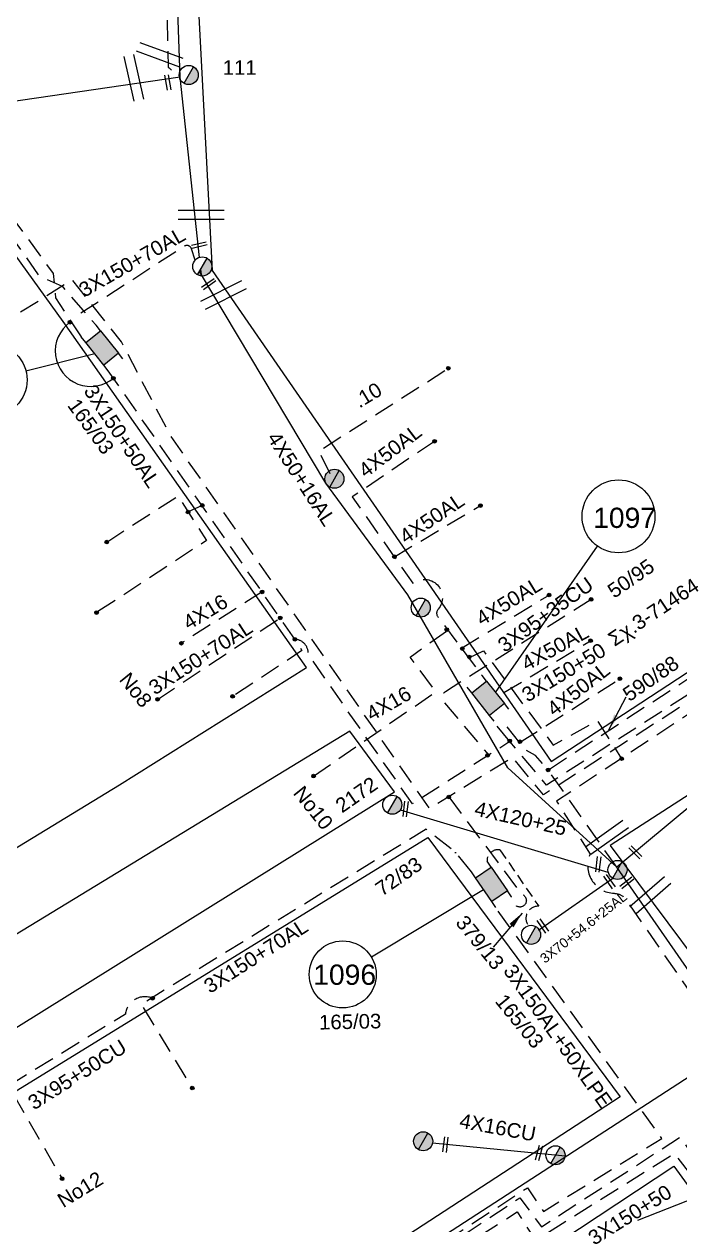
# Model space of a CAD drawing. Header units: millimetres. Extents: x 5010 to 7184, y -101 to 935.
# Drawn here: x 6740.5 to 6821.5, y 187.7 to 336 of the extents above; entities that cross this region are included whole.
import ezdxf
from ezdxf.enums import TextEntityAlignment as Align

# ---------------------------------------------------------------- set-up
doc = ezdxf.new("R2010")
doc.units = ezdxf.units.MM
doc.linetypes.add('DASHED', pattern=[19.05, 12.7, -6.35])
for name, color, linetype in [('Link Box 4 Διευθύνσεων', 7, 'Continuous'), ('Γέφυρες Εναερίου Δικτύου', 7, 'Continuous'), ('Γυμνά εναέρια ΧΤ (3Φ)   4x16CU', 7, 'Continuous'), ('Γυμνά εναέρια ΧΤ και ΦΟΠ (3Φ)   4x50+16AL', 7, 'Continuous'), ('Εναέρια παροχή ΧΤ 4x16', 7, 'SYN_LINE'), ('Επιγραφές - Σχήματα', 7, 'Continuous'), ('Καλώδια ΧΤ   3x150+50AL', 7, 'DASHED'), ('Καλώδια ΧΤ   3x150+50CU', 7, 'DASHED'), ('Καλώδια ΧΤ   3x150+70AL', 7, 'DASHED'), ('Καλώδια ΧΤ   3x150AL+50CU', 7, 'DASHED'), ('Καλώδια ΧΤ   3x150AL+50XLPE', 7, 'DASHED'), ('Καλώδια ΧΤ   3x95+35CU', 7, 'DASHED'), ('Καλώδια ΧΤ   3x95+50CU', 7, 'DASHED'), ('Καλώδια ΧΤ   4x50AL', 7, 'DASHED'), ('Μηχανική τομή', 7, 'Continuous'), ('Στύλος Ξύλινος', 7, 'Continuous'), ('Στύλος Ξύλινος @ 1', 7, 'Continuous'), ('Στύλος ΦΜ', 7, 'Continuous'), ('Στύλος ΦΜ @ 1', 7, 'Continuous'), ('Συνδέσεις', 7, 'Continuous'), ('Συνεστραμμένα ΧΤ   3x70+54.6+25AL', 7, 'SYN_LINE'), ('Συνεστραμμένα ΧΤ   4x120+25AL', 7, 'SYN_LINE'), ('Τομή', 7, 'Continuous'), ('Υπόβαθρο ΔΕΗ', 7, 'Continuous'), ('Υπόγεια Καλώδια Δικτύου ΧΤ   .10', 7, 'DASHED')]:
    doc.layers.add(name, color=color, linetype=linetype)
doc.styles.get("Standard").update_dxf_attribs({"font": 'arial.ttf'})
doc.linetypes.add('SYN_LINE', pattern='A,0.5,-0.0001,["/\\/\\/\\/",Standard,S=0.1,R=0,X=0,Y=-0.05],-0.25', length=0.7501)
doc.dimstyles.new('ISO-25', dxfattribs={"dimtxt": 2.5, "dimasz": 2.5, "dimexe": 1.25, "dimexo": 0.625, "dimtad": 1, "dimtxsty": 'Standard', "dimcen": 2.5, "dimaunit": 2, "dimazin": 0, "dimtfac": 1, "dimtmove": 0, "dimatfit": 3, "dimfxl": 1, "dimarcsym": 0})

# ---------------------------------------------------------------- blocks, each defined once
blk = doc.blocks.new('LINK BOX 4 ΑΝΑΧΩΡΗΣΕΩΝ')
at = {"layer": 'Link Box 4 Διευθύνσεων', "ltscale": 40}
blk.add_hatch(color=256, dxfattribs=at).paths.add_polyline_path([(-3.54, 0), (-3.54, -4.67), (3.54, -4.67), (3.54, 0)])
for p, q in [((-3.54, 0), (-5.33, 0)), ((5.33, 0), (3.54, 0)), ((-3.54, -4.67), (-5.33, -4.67)), ((5.33, -4.67), (3.54, -4.67))]:
    blk.add_line(p, q, dxfattribs=at)
blk.add_lwpolyline([(-3.54, -4.67), (-3.54, 0), (3.54, 0), (3.54, -4.67)], close=True, dxfattribs=at)
blk = doc.blocks.new('ΥΠΑΡΧΩΝ ΤΣΙΜΕΝΤΕΝΙΟΣ ΣΤΥΛΟΣ')
at = {"layer": 'Στύλος ΦΜ'}
blk.add_hatch(color=256, dxfattribs=at).paths.add_polyline_path([(-1.29, -2.28, 0.574793), (2.62, 0, 0.268822), (1.3, 2.27)])
blk.add_line((-1.29, -2.28), (1.3, 2.27), dxfattribs=at)
blk.add_circle((0, 0), 2.62, dxfattribs=at)
at = {"layer": 'Στύλος ΦΜ', "flags": 4}
for tag, p in [('ΑΡΙΘΜΟΣ', (-4.68, 8.05)), ('ΤΥΠΟΣ', (-4.91, 3.03))]:
    blk.add_attdef(tag, p, '', height=4, dxfattribs=at)
blk = doc.blocks.new('ΤΟΜΗ')
at = {"layer": 'Τομή', "ltscale": 40}
for p, q in [((-5.68, 0), (5.68, 0)), ((5.68, -2.33), (-5.68, -2.33))]:
    blk.add_line(p, q, dxfattribs=at)
blk = doc.blocks.new('ΜΗΧΑΝΙΚΗ ΤΟΜΗ')
at = {"layer": 'Μηχανική τομή', "ltscale": 40}
for p, q in [((-1.89, 0.78), (1.89, 0.78)), ((1.89, 0), (-1.89, 0))]:
    blk.add_line(p, q, dxfattribs=at)
blk = doc.blocks.new('ΥΠΑΡΧΩΝ ΞΥΛΙΝΟΣ ΣΤΥΛΟΣ')
at = {"layer": 'Στύλος Ξύλινος'}
h = blk.add_hatch(color=7, dxfattribs=at)
h.paths.add_polyline_path([(-2.62, 0, 0.270008), (-1.29, -2.28), (1.3, 2.27, 0.576266)])
h.paths.add_polyline_path([(-1.29, -2.28, 0.574793), (2.62, 0, 0.268822), (1.3, 2.27)])
at = {"layer": 'Στύλος Ξύλινος', "color": 7}
blk.add_line((-1.29, -2.28), (1.3, 2.27), dxfattribs=at)
blk.add_circle((0, 0), 2.62, dxfattribs=at)
at = {"layer": 'Στύλος Ξύλινος', "flags": 4}
for tag, p in [('ΑΡΙΘΜΟΣ', (-4.91, 8.6)), ('ΤΥΠΟΣ', (-4.85, 3.39))]:
    blk.add_attdef(tag, p, '', height=4, dxfattribs=at)
blk = doc.blocks.new('_ΣΥΝΔΕΣΗ')
at = {"layer": 'Συνδέσεις', "linetype": 'SYN_LINE', "ltscale": 40}
blk.add_hatch(color=256, dxfattribs=at).paths.add_polyline_path([(0.5, -0.01, 1), (-0.5, -0.01, 1)])
at = {"layer": 'Συνδέσεις'}
blk.add_circle((0, -0.01), 0.5, dxfattribs=at)

msp = doc.modelspace()

# ---------------------------------------------------------------- linework, layer by layer
at = {"layer": 'Γέφυρες Εναερίου Δικτύου', "color": 151, "linetype": 'DASHED', "ltscale": 0.2, "flags": 128}
msp.add_lwpolyline([(6881.84, 299.09), (6884.61, 294.29), (6835.73, 261.61), (6805.06, 242.02), (6800.53, 247.39), (6788.5, 239.71), (6775.62, 258.19, 0.422007), (6773.98, 260.03), (6774.84, 258.63), (6766.28, 252.98)], format="xyb", dxfattribs=at)
for points in [[(6750.73, 272.03), (6759.51, 277.72), (6763.05, 272.22), (6749.48, 263.33)], [(6762.54, 276.57), (6760.78, 275.75)], [(6800.53, 247.39), (6798.98, 249.29)]]:
    msp.add_lwpolyline(points, dxfattribs=at)
at = {"layer": 'Γέφυρες Εναερίου Δικτύου', "color": 6, "linetype": 'DASHED', "ltscale": 0.2, "flags": 128}
msp.add_lwpolyline([(6795.45, 257.73), (6797.26, 258.62), (6805.9, 246.97), (6811.3, 249.99), (6814.34, 245.28)], dxfattribs=at)
at = {"layer": 'Γέφυρες Εναερίου Δικτύου', "color": 30, "linetype": 'DASHED', "ltscale": 0.2, "flags": 128}
msp.add_lwpolyline([(6813.74, 231.88), (6805.28, 243.88)], dxfattribs=at)
at = {"layer": 'Γυμνά εναέρια ΧΤ (3Φ)   4x16CU', "color": 133, "linetype": 'SYN_LINE', "ltscale": 20, "flags": 128}
msp.add_lwpolyline([(6807.36, 196.21), (6790.97, 197.79)], dxfattribs=at)
at = {"layer": 'Γυμνά εναέρια ΧΤ και ΦΟΠ (3Φ)   4x50+16AL', "color": 173, "flags": 128}
for points in [[(6762.19, 307.19), (6759.8, 329.44), (6757.68, 390.28)], [(6762.43, 305.04), (6762.35, 305.73)]]:
    msp.add_lwpolyline(points, dxfattribs=at)
at = {"layer": 'Γυμνά εναέρια ΧΤ και ΦΟΠ (3Φ)   4x50+16AL', "color": 1, "flags": 128}
msp.add_lwpolyline([(6813.74, 231.88), (6800.26, 244.14), (6787.93, 265.52), (6777.81, 279.32), (6762.19, 305.44)], dxfattribs=at)
at = {"layer": 'Γυμνά εναέρια ΧΤ και ΦΟΠ (3Φ)   4x50+16AL', "color": 62, "flags": 128}
msp.add_lwpolyline([(6886.61, 133.62), (6868.35, 154.68), (6828.91, 210.09), (6813.74, 231.88)], dxfattribs=at)
at = {"layer": 'Γυμνά εναέρια ΧΤ και ΦΟΠ (3Φ)   4x50+16AL', "color": 133, "flags": 128}
msp.add_lwpolyline([(6731, 146.48), (6772.18, 173.33), (6828.91, 210.09)], dxfattribs=at)
at = {"layer": 'Εναέρια παροχή ΧΤ 4x16', "color": 151, "linetype": 'DASHED', "ltscale": 0.2, "flags": 128}
msp.add_lwpolyline([(6769.93, 265.88), (6759.94, 259.54)], dxfattribs=at)
at = {"layer": 'Εναέρια παροχή ΧΤ 4x16', "color": 6, "linetype": 'DASHED', "ltscale": 0.2, "flags": 128}
msp.add_lwpolyline([(6776.27, 243.13), (6791.38, 253.55), (6788.22, 257.84), (6792.87, 261.16)], dxfattribs=at)
at = {"layer": 'Επιγραφές - Σχήματα', "linetype": 'Continuous', "ltscale": 0.2}
for p, q in [((6749.26, 295.27), (6740.76, 293.14)), ((6798.75, 253.47), (6811.37, 271.52)), ((6797.29, 229.11), (6783.43, 220.78))]:
    msp.add_line(p, q, dxfattribs=at)
for centre, radius in [((6736.42, 292.05), 4.48), ((6813.95, 275.21), 4.5), ((6779.88, 218.64), 4.14)]:
    msp.add_circle(centre, radius, dxfattribs=at)
msp.add_arc((6748.76, 295.63), 4.38, 125.8627, 310.0558, dxfattribs=at)
at = {"layer": 'Καλώδια ΧΤ   3x150+50AL', "color": 6, "linetype": 'DASHED', "ltscale": 0.2, "flags": 128}
msp.add_lwpolyline([(6756.75, 389.8), (6758.34, 330.66, 0.021781), (6759.8, 329.44, -5.090035)], format="xyb", dxfattribs=at)
at = {"layer": 'Καλώδια ΧΤ   3x150+50AL', "color": 27, "linetype": 'DASHED', "ltscale": 0.2, "flags": 128}
msp.add_lwpolyline([(6882.83, 299.73), (6886.1, 294.26), (6857.29, 274.55), (6804.67, 240.81), (6800.87, 245.44), (6790.62, 239.12), (6758.59, 285.21), (6752.56, 296.76), (6746.48, 304.41), (6733.37, 296.21)], dxfattribs=at)
at = {"layer": 'Καλώδια ΧΤ   3x150+50AL', "color": 151, "linetype": 'DASHED', "ltscale": 0.2, "flags": 128}
msp.add_lwpolyline([(6773.98, 260.03), (6750.92, 293.19)], dxfattribs=at)
at = {"layer": 'Καλώδια ΧΤ   3x150+50AL', "color": 27, "linetype": 'DASHED', "ltscale": 0.2, "flags": 128}
msp.add_lwpolyline([(6792.98, 240.57), (6801.99, 228.54, -1.705526), (6800.99, 227.56), (6800.72, 228.22)], format="xyb", dxfattribs=at)
at = {"layer": 'Καλώδια ΧΤ   3x150+50CU', "color": 1, "linetype": 'DASHED', "ltscale": 0.1}
msp.add_lwpolyline([(6797.71, 232.62, -0.483211), (6799.31, 234.02), (6804.1, 227.06, 0.64153), (6802.82, 224.66)], format="xyb", dxfattribs=at)
at = {"layer": 'Καλώδια ΧΤ   3x150+70AL', "color": 151, "linetype": 'DASHED', "ltscale": 0.2, "flags": 128}
msp.add_lwpolyline([(6761.66, 306.85), (6761.2, 308.26, 0.554551), (6760.24, 308.5), (6746.5, 299.63)], format="xyb", dxfattribs=at)
at = {"layer": 'Καλώδια ΧΤ   3x150+70AL', "color": 6, "linetype": 'DASHED', "ltscale": 0.2, "flags": 128}
msp.add_lwpolyline([(6883.77, 300.36), (6887.52, 293.72), (6806.3, 240.02), (6810.46, 233.51, 0.535368), (6813.42, 228.66, -0.184596), (6814.68, 228.13), (6826.49, 211.11, 0.771468), (6827.98, 207.22, -0.155386), (6830.59, 207.16), (6832.13, 205.13)], format="xyb", dxfattribs=at)
at = {"layer": 'Καλώδια ΧΤ   3x150+70AL', "color": 30, "linetype": 'DASHED', "ltscale": 0.2, "flags": 128}
msp.add_lwpolyline([(6880.89, 298.46), (6883.21, 294.32), (6839.4, 265.9, 0.096385), (6837.57, 264.11), (6835.06, 262.19, -0.268595), (6833, 261.92), (6805.28, 243.88), (6803.7, 245.66), (6802.47, 246.37), (6799.81, 249.73)], format="xyb", dxfattribs=at)
at = {"layer": 'Καλώδια ΧΤ   3x150+70AL', "color": 151, "linetype": 'DASHED', "ltscale": 0.2, "flags": 128}
msp.add_lwpolyline([(6757, 252.61), (6772.16, 262.66)], dxfattribs=at)
at = {"layer": 'Καλώδια ΧΤ   3x150+70AL', "color": 1, "ltscale": 0.2, "flags": 128}
msp.add_lwpolyline([(6795.79, 231.31), (6793.81, 233.71), (6793.81, 233.71), (6790.19, 236.59), (6754.98, 214.93), (6761.3, 204.61)], dxfattribs=at)
at = {"layer": 'Καλώδια ΧΤ   3x150AL+50CU', "color": 27, "linetype": 'DASHED', "ltscale": 0.2, "flags": 128}
msp.add_lwpolyline([(6676.08, 244.95), (6671.05, 246.18), (6671.05, 246.18), (6685.06, 310.44), (6686.64, 310.7), (6686.86, 311.76), (6687, 312.94), (6726.99, 321.76, -0.376477), (6731.15, 320.77), (6742.37, 304.92), (6745.22, 303.62), (6749.42, 298.81)], format="xyb", dxfattribs=at)
at = {"layer": 'Καλώδια ΧΤ   3x150AL+50XLPE', "color": 1, "linetype": 'DASHED', "ltscale": 0.2, "flags": 128}
msp.add_lwpolyline([(6756.05, 149.45), (6750.32, 158.17), (6802.69, 192.31), (6804.67, 189.37), (6819.3, 198.39), (6798.79, 226.91)], dxfattribs=at)
at = {"layer": 'Καλώδια ΧΤ   3x150AL+50XLPE', "color": 173, "linetype": 'DASHED', "ltscale": 0.2, "flags": 128}
msp.add_lwpolyline([(6758.02, 150.81), (6753.13, 158.33), (6781.52, 176.7), (6801.44, 189.31), (6803.68, 185.83), (6820.81, 196.53), (6825.26, 190.92), (6834.47, 197.56), (6829.1, 205.43), (6847.74, 217.84)], dxfattribs=at)
at = {"layer": 'Καλώδια ΧΤ   3x150AL+50XLPE', "color": 62, "linetype": 'DASHED', "ltscale": 0.2, "flags": 128}
msp.add_lwpolyline([(6757.05, 150.14), (6751.98, 158.3), (6801.77, 191.06), (6804.43, 187.48), (6821.59, 198.56), (6825.39, 192.77), (6831.84, 197.69), (6827.15, 204.81, -0.309209), (6827.18, 206.37, -0.005967), (6828.46, 208.13, 0.211815), (6828.91, 210.09, 1.178216)], format="xyb", dxfattribs=at)
at = {"layer": 'Καλώδια ΧΤ   3x95+35CU', "color": 151, "linetype": 'DASHED', "ltscale": 0.2, "flags": 128}
msp.add_lwpolyline([(6810.56, 264.94), (6792.57, 253.56, 0.457285), (6792.38, 252.27), (6797.93, 245.73)], format="xyb", dxfattribs=at)
at = {"layer": 'Καλώδια ΧΤ   3x95+50CU', "color": 1, "ltscale": 0.2, "flags": 128}
msp.add_lwpolyline([(6756.58, 215.61, 0.527765), (6753.04, 213.74), (6738.62, 204.87), (6745.22, 193.4)], format="xyb", dxfattribs=at)
at = {"layer": 'Καλώδια ΧΤ   4x50AL', "color": 6, "linetype": 'DASHED', "ltscale": 0.2, "flags": 128}
msp.add_lwpolyline([(6791.23, 284.47), (6781.06, 277.61), (6788.56, 266.94, -0.908195), (6791.67, 263.73, 0.392931), (6791.71, 262.7), (6797.09, 255.55)], format="xyb", dxfattribs=at)
for points in [[(6786.26, 270.21), (6796.9, 276.55)], [(6794.54, 258.93), (6805.38, 265.49)]]:
    msp.add_lwpolyline(points, dxfattribs=at)
at = {"layer": 'Καλώδια ΧΤ   4x50AL', "color": 27, "linetype": 'DASHED', "ltscale": 0.2, "flags": 128}
msp.add_lwpolyline([(6799.77, 253.44), (6810.5, 259.85)], dxfattribs=at)
at = {"layer": 'Καλώδια ΧΤ   4x50AL', "color": 30, "linetype": 'DASHED', "ltscale": 0.2, "flags": 128}
msp.add_lwpolyline([(6801.74, 247.29), (6814.12, 255.16)], dxfattribs=at)
at = {"layer": 'Συνεστραμμένα ΧΤ   3x70+54.6+25AL', "color": 1, "linetype": 'SYN_LINE', "ltscale": 10}
msp.add_line((6804.07, 224.09), (6813.24, 230.52), dxfattribs=at)
at = {"layer": 'Συνεστραμμένα ΧΤ   3x70+54.6+25AL', "color": 1, "ltscale": 20, "flags": 128}
msp.add_lwpolyline([(6759.8, 329.44), (6729.62, 325.04), (6686.26, 314.86)], dxfattribs=at)
at = {"layer": 'Συνεστραμμένα ΧΤ   3x70+54.6+25AL', "color": 1, "linetype": 'SYN_LINE', "ltscale": 20, "flags": 128}
msp.add_lwpolyline([(6843, 256.2), (6813.74, 231.88)], dxfattribs=at)
at = {"layer": 'Συνεστραμμένα ΧΤ   4x120+25AL', "color": 1, "linetype": 'SYN_LINE', "ltscale": 10}
msp.add_line((6786.99, 238.95), (6812.64, 231.26), dxfattribs=at)
at = {"layer": 'Υπόβαθρο ΔΕΗ', "flags": 128}
for points in [[(7038.58, 415.62), (6974.87, 413.01), (6906.23, 409.82), (6907.42, 357.81), (6908.22, 319.84, -0.198825), (6897.35, 290.03, -0.024736), (6867.19, 269.6), (6812.9, 234.56), (6830.66, 210.79), (6865.03, 163.63), (6875.4, 148.86), (6911.18, 110.52), (6934.69, 85.24), (6950.95, 63.3), (6995.73, 94.53), (7017.76, 109.79), (7031.31, 91.8)], [(7038.58, 415.62), (6974.87, 413.01), (6906.23, 409.82), (6907.42, 357.81), (6908.22, 319.84, -0.198825), (6897.35, 290.03, -0.024736), (6867.19, 269.6), (6812.9, 234.56), (6830.66, 210.79), (6865.03, 163.63), (6875.4, 148.86), (6911.18, 110.52), (6934.69, 85.24), (6950.95, 63.3), (6995.73, 94.53), (7017.76, 109.79), (7031.31, 91.8)], [(6893.18, 364.25), (6760.92, 359.83), (6763.76, 305.56), (6805.64, 244.93), (6887.95, 298.79, 0.172715), (6894.64, 312.6), (6893.18, 364.25)], [(6790.39, 235.54), (6814.17, 203.53), (6712.05, 137.04, -0.429782), (6706.12, 137.94), (6685.12, 170.79), (6790.39, 235.54)], [(6790.39, 235.54), (6814.17, 203.53), (6712.05, 137.04, -0.429782), (6706.12, 137.94), (6685.12, 170.79), (6790.39, 235.54)]]:
    msp.add_lwpolyline(points, format="xyb", dxfattribs=at)
for points in [[(6663.45, 205.17), (6671.2, 192.61), (6752.3, 242.05), (6775.43, 256.55), (6745.34, 299.27), (6729.55, 321.19), (6686.86, 311.76), (6679.57, 277.73)], [(6663.45, 205.17), (6671.2, 192.61), (6752.3, 242.05), (6775.43, 256.55), (6745.34, 299.27), (6729.55, 321.19), (6686.86, 311.76), (6679.57, 277.73)], [(6676.64, 185.28), (6682, 176.23), (6786.29, 241.21), (6780.78, 248.68), (6676.64, 185.28)], [(6676.64, 185.28), (6682, 176.23), (6786.29, 241.21), (6780.78, 248.68), (6676.64, 185.28)], [(6597.98, 48.31), (6676.5, 100.94), (6753.05, 150.22), (6820.79, 194.98), (6867.13, 131.25), (6770.25, 74.33), (6712.47, 39.71), (6637.8, -5.28), (6597.98, 48.31)], [(6597.98, 48.31), (6676.5, 100.94), (6753.05, 150.22), (6820.79, 194.98), (6867.13, 131.25), (6770.25, 74.33), (6712.47, 39.71), (6637.8, -5.28), (6597.98, 48.31)]]:
    msp.add_lwpolyline(points, dxfattribs=at)
at = {"layer": 'Υπόγεια Καλώδια Δικτύου ΧΤ   .10', "color": 151, "linetype": 'DASHED', "ltscale": 0.2, "flags": 128}
msp.add_lwpolyline([(6747.6, 297.36), (6744.44, 302.2), (6744.16, 305.19), (6731.79, 322.12, 0.814663), (6728.13, 326.6), (6688.29, 317.72)], format="xyb", dxfattribs=at)
at = {"layer": 'Υπόγεια Καλώδια Δικτύου ΧΤ   .10', "color": 1, "linetype": 'DASHED', "ltscale": 0.2, "flags": 128}
msp.add_lwpolyline([(6778.33, 280.45), (6776.95, 283.3), (6792.93, 293.49)], dxfattribs=at)

# ---------------------------------------------------------------- block references
at = {"layer": 'Link Box 4 Διευθύνσεων'}
for p, xscale, yscale, zscale, rotation in [((6751.08, 296.73), 0.5000000000001237, 0.5000000000001237, 0.5000000000001237, 308.5348917796785), ((6798.75, 253.47), 0.5000000000001237, 0.5000000000001237, 0.5000000000001237, 308.5348917796785), ((6799.22, 230.42), 0.500000000000131, 0.500000000000131, 0.500000000000131, 304.3397762136403)]:
    msp.add_blockref('LINK BOX 4 ΑΝΑΧΩΡΗΣΕΩΝ', p, dxfattribs=dict(at, xscale=xscale, yscale=yscale, zscale=zscale, rotation=rotation))
at = {"layer": 'Μηχανική τομή'}
for p, xscale, yscale, zscale, rotation in [((6758.09, 328.75), 0.5000000000001037, 0.5000000000001037, 0.5000000000001037, 280.3308311976192), ((6762.2, 308.52), 0.5000000000002148, 0.5000000000002148, 0.5000000000002148, 13.11135857866505), ((6763.44, 303.74), 0.5000000000001655, 0.5000000000001655, 0.5000000000001655, 35.09912821939906), ((6787.46, 239.09), 0.5000000000000994, 0.5000000000000994, 0.5000000000000994, 263.0019924296636), ((6815.9, 233.6), 0.5000000000001229, 0.5000000000001229, 0.5000000000001229, 315.4206488667708), ((6811.25, 232.27), 0.5000000000000994, 0.5000000000000994, 0.5000000000000994, 263.0019924296636), ((6814.87, 230.12), 0.5000000000000365, 0.5000000000000365, 0.5000000000000365, 218.7471283575931), ((6792.38, 197.66), 0.4999999999999141, 0.4999999999999141, 0.4999999999999141, 262.7006490988069), ((6803.95, 196.64), 0.5000000000000204, 0.5000000000000204, 0.5000000000000204, 254.5045157789522)]:
    msp.add_blockref('ΜΗΧΑΝΙΚΗ ΤΟΜΗ', p, dxfattribs=dict(at, xscale=xscale, yscale=yscale, zscale=zscale, rotation=rotation))
at = {"layer": 'Στύλος Ξύλινος @ 1', "ltscale": 40, "xscale": 0.4499999999998181, "yscale": 0.4499999999998181, "zscale": 0.4499999999998181}
for p in [(6778.86, 279.85), (6789.82, 198.04)]:
    msp.add_blockref('ΥΠΑΡΧΩΝ ΞΥΛΙΝΟΣ ΣΤΥΛΟΣ', p, dxfattribs=at)
at = {"layer": 'Στύλος ΦΜ @ 1', "ltscale": 40}
ref = msp.add_blockref('ΥΠΑΡΧΩΝ ΤΣΙΜΕΝΤΕΝΙΟΣ ΣΤΥΛΟΣ', (6760.86, 329.71), dxfattribs=dict(at, xscale=0.4499999999998181, yscale=0.4499999999998181, zscale=0.4499999999998181))
ref.add_attrib('ΤΥΠΟΣ', '111', (6765.06, 329.74), dxfattribs={"layer": 'Στύλος ΦΜ', "height": 1.8, "flags": 4})
ref = msp.add_blockref('ΥΠΑΡΧΩΝ ΤΣΙΜΕΝΤΕΝΙΟΣ ΣΤΥΛΟΣ', (6760.86, 329.71), dxfattribs=dict(at, xscale=0.4499999999998181, yscale=0.4499999999998181, zscale=0.4499999999998181))
ref.add_attrib('ΤΥΠΟΣ', '111', (6765.06, 329.74), dxfattribs={"layer": 'Στύλος ΦΜ', "height": 1.8, "flags": 4})
at = {"layer": 'Στύλος ΦΜ @ 1', "ltscale": 40, "xscale": 0.4499999999998181, "yscale": 0.4499999999998181, "zscale": 0.4499999999998181}
for p in [(6762.54, 306.07), (6762.54, 306.07), (6789.52, 263.94), (6789.52, 263.94), (6786.01, 239.6), (6813.83, 231.55), (6813.83, 231.55), (6803.15, 223.53), (6806.17, 196.31), (6806.17, 196.31)]:
    msp.add_blockref('ΥΠΑΡΧΩΝ ΤΣΙΜΕΝΤΕΝΙΟΣ ΣΤΥΛΟΣ', p, dxfattribs=at)
at = {"layer": 'Συνδέσεις', "xscale": 0.4500000000000455, "yscale": 0.4500000000000455, "zscale": 0.4500000000000455}
for p in [(6746.19, 299.19), (6792.93, 293.5), (6751.56, 292.26), (6791.23, 284.48), (6760.78, 275.75), (6762.54, 276.57), (6796.9, 276.55), (6750.73, 272.03), (6786.27, 270.22), (6769.93, 265.89), (6805.38, 265.5), (6810.56, 264.95), (6749.48, 263.33), (6772.16, 262.67), (6792.74, 261.23), (6759.95, 259.55), (6773.98, 260.04), (6810.5, 259.86), (6794.66, 258.89), (6795.52, 257.85), (6814.12, 255.16), (6757.01, 252.62), (6766.28, 252.99), (6800.52, 247.49), (6801.78, 247.38), (6797.78, 245.69), (6814.34, 245.29), (6776.28, 243.14), (6805.26, 243.9), (6792.98, 240.55), (6756.39, 215.7), (6761.3, 204.62), (6745.22, 193.41)]:
    msp.add_blockref('_ΣΥΝΔΕΣΗ', p, dxfattribs=at)
at = {"layer": 'Τομή'}
for p, xscale, yscale, zscale, rotation in [((6757.49, 332.76), 0.4999999999999563, 0.4999999999999563, 0.4999999999999563, 339.692723196655), ((6757.49, 332.76), 0.4999999999999563, 0.4999999999999563, 0.4999999999999563, 339.692723196655), ((6754.64, 329.49), 0.4999999999999946, 0.4999999999999946, 0.4999999999999946, 282.5392074835185), ((6754.64, 329.49), 0.4999999999999946, 0.4999999999999946, 0.4999999999999946, 282.5392074835185), ((6764.9, 303.07), 0.4999999999999776, 0.4999999999999776, 0.4999999999999776, 26.79665978102435), ((6764.9, 303.07), 0.4999999999999776, 0.4999999999999776, 0.4999999999999776, 26.79665978102435), ((6812.18, 236.04), 0.5000000000000527, 0.5000000000000527, 0.5000000000000527, 35.4324016553246), ((6812.18, 236.04), 0.5000000000000527, 0.5000000000000527, 0.5000000000000527, 35.4324016553246), ((6812.98, 230.22), 0.166482631503135, 0.166482631503135, 0.166482631503135, 305.0150277278821), ((6817.5, 228.88), 0.4999999999999818, 0.4999999999999818, 0.4999999999999818, 41.09729625962736), ((6817.5, 228.88), 0.4999999999999818, 0.4999999999999818, 0.4999999999999818, 41.09729625962736), ((6804.76, 224.75), 0.166482631503135, 0.166482631503135, 0.166482631503135, 305.0150277278821)]:
    msp.add_blockref('ΤΟΜΗ', p, dxfattribs=dict(at, xscale=xscale, yscale=yscale, zscale=zscale, rotation=rotation))
at = {"layer": 'Τομή', "xscale": 0.5, "yscale": 0.5, "zscale": 0.5}
msp.add_blockref('ΤΟΜΗ', (6762.38, 313.03), dxfattribs=at)
msp.add_blockref('ΤΟΜΗ', (6762.38, 313.03), dxfattribs=at)

# ---------------------------------------------------------------- texts
at = {"layer": 'Γυμνά εναέρια ΧΤ (3Φ)   4x16CU'}
msp.add_text('4X16CU', height=1.8, rotation=349.5439, dxfattribs=at).set_placement((6799.04, 199.76), align=Align.MIDDLE)
at = {"layer": 'Γυμνά εναέρια ΧΤ και ΦΟΠ (3Φ)   4x50+16AL'}
msp.add_text('4X50+16AL', height=1.8, rotation=302.8806, dxfattribs=at).set_placement((6774.81, 279.84), align=Align.MIDDLE)
at = {"layer": 'Εναέρια παροχή ΧΤ 4x16', "ltscale": 20}
for rotation, p in [(31.1942, (6762.91, 263.41)), (29.7214, (6785.56, 252.11))]:
    msp.add_text('4X16', height=1.8, rotation=rotation, dxfattribs=at).set_placement(p, align=Align.MIDDLE)
at = {"layer": 'Επιγραφές - Σχήματα', "linetype": 'DASHED', "ltscale": 0.2, "char_height": 1.8, "width": 10.8079, "attachment_point": 1}
for s, insert, rotation in [('165/03', (6747.25, 289.96), 305.8962), ('50/95', (6812.38, 266.5), 34.7744), ('Σχ.3-71464', (6812.45, 260.57), 33.799), ('590/88', (6814.26, 253.74), 34.7744), ('Νο8', (6753.58, 256.14), 308.802), ('Νο10', (6775.07, 242.13), 308.802), ('2172', (6778.77, 239.99), 34.7744), ('72/83', (6783.7, 229.7), 34.7744), ('379/13', (6795.12, 226.14), 309.1511), ('165/03', (6800.01, 216.43), 309.1511), ('165/03', (6776.94, 213.63), 1.2607), ('Νο12', (6744.42, 191.3), 31.4256)]:
    msp.add_mtext(s, dxfattribs=dict(at, insert=insert, rotation=rotation))
at = {"layer": 'Επιγραφές - Σχήματα', "linetype": 'Continuous', "ltscale": 0.2, "char_height": 2.5, "attachment_point": 1}
for s, insert, width in [('1097', (6810.82, 276.28), 5.769), ('1096', (6776.24, 219.86), 3.9757)]:
    msp.add_mtext(s, dxfattribs=dict(at, insert=insert, width=width))
at = {"layer": 'Καλώδια ΧΤ   3x150+50AL', "ltscale": 0.2}
for s, rotation, p in [('3X150+50AL', 303.7152, (6752.62, 285.12)), ('3X150+50', 32.0941, (6815.35, 188.96))]:
    msp.add_text(s, height=1.8, rotation=rotation, dxfattribs=at).set_placement(p, align=Align.MIDDLE)
at = {"layer": 'Καλώδια ΧΤ   3x150+50CU', "ltscale": 0.2}
msp.add_text('3X150+50', height=1.8, rotation=31.1285, dxfattribs=at).set_placement((6807.18, 255.95), align=Align.MIDDLE)
at = {"layer": 'Καλώδια ΧΤ   3x150+70AL', "linetype": 'DASHED', "ltscale": 0.2}
msp.add_text('3X150+70AL', height=1.8, rotation=29.7214, dxfattribs=at).set_placement((6753.86, 306.61), align=Align.MIDDLE)
at = {"layer": 'Καλώδια ΧΤ   3x150+70AL', "ltscale": 0.2}
for rotation, p in [(32.9508, (6762.32, 257.81)), (32.608, (6769.15, 220.92))]:
    msp.add_text('3X150+70AL', height=1.8, rotation=rotation, dxfattribs=at).set_placement(p, align=Align.MIDDLE)
at = {"layer": 'Καλώδια ΧΤ   3x150AL+50XLPE', "ltscale": 0.2}
msp.add_text('3X150AL+50XLPE', height=1.8, rotation=305.4914, dxfattribs=at).set_placement((6806.48, 211.04), align=Align.MIDDLE)
at = {"layer": 'Καλώδια ΧΤ   3x95+35CU', "ltscale": 0.2}
msp.add_text('3X95+35CU', height=1.8, rotation=35.844, dxfattribs=at).set_placement((6804.93, 263.08), align=Align.MIDDLE)
at = {"layer": 'Καλώδια ΧΤ   3x95+50CU', "ltscale": 0.2}
msp.add_text('3X95+50CU', height=1.8, rotation=32.3228, dxfattribs=at).set_placement((6747.08, 206.28), align=Align.MIDDLE)
at = {"layer": 'Καλώδια ΧΤ   4x50AL', "ltscale": 0.2}
for rotation, p in [(37.2992, (6785.73, 283.31)), (33.9029, (6790.89, 274.98)), (31.4632, (6800.41, 264.73)), (28.672, (6806.1, 259.02)), (37.7493, (6808.99, 253.88))]:
    msp.add_text('4X50AL', height=1.8, rotation=rotation, dxfattribs=at).set_placement(p, align=Align.MIDDLE)
at = {"layer": 'Συνεστραμμένα ΧΤ   3x70+54.6+25AL', "ltscale": 20}
msp.add_text('3X70+54.6+25AL', height=1.2008, rotation=38.1492, dxfattribs=at).set_placement((6809.62, 224.45), align=Align.MIDDLE)
at = {"layer": 'Συνεστραμμένα ΧΤ   4x120+25AL', "linetype": 'DASHED', "ltscale": 0.2, "insert": (6796.44, 240.05), "char_height": 1.8, "width": 10.8079, "attachment_point": 1, "rotation": 347.3458}
msp.add_mtext('4Χ120+25', dxfattribs=at)
at = {"layer": 'Υπόγεια Καλώδια Δικτύου ΧΤ   .10', "ltscale": 0.2}
msp.add_text('.10', height=1.8, rotation=31.14, dxfattribs=at).set_placement((6782.97, 290.19), align=Align.MIDDLE)

# ---------------------------------------------------------------- leaders
at = {"layer": 'Επιγραφές - Σχήματα', "ltscale": 40}
for points in [[(6812.77, 248.84), (6814.88, 252.91)], [(6802.03, 226.21), (6798.47, 222)], [(6824.79, 191.59), (6816.3, 188.25)]]:
    msp.add_leader(points, dimstyle='ISO-25', override={"dimasz": 2, "dimtad": 0}, dxfattribs=at)

doc.saveas('drawing.dxf')
